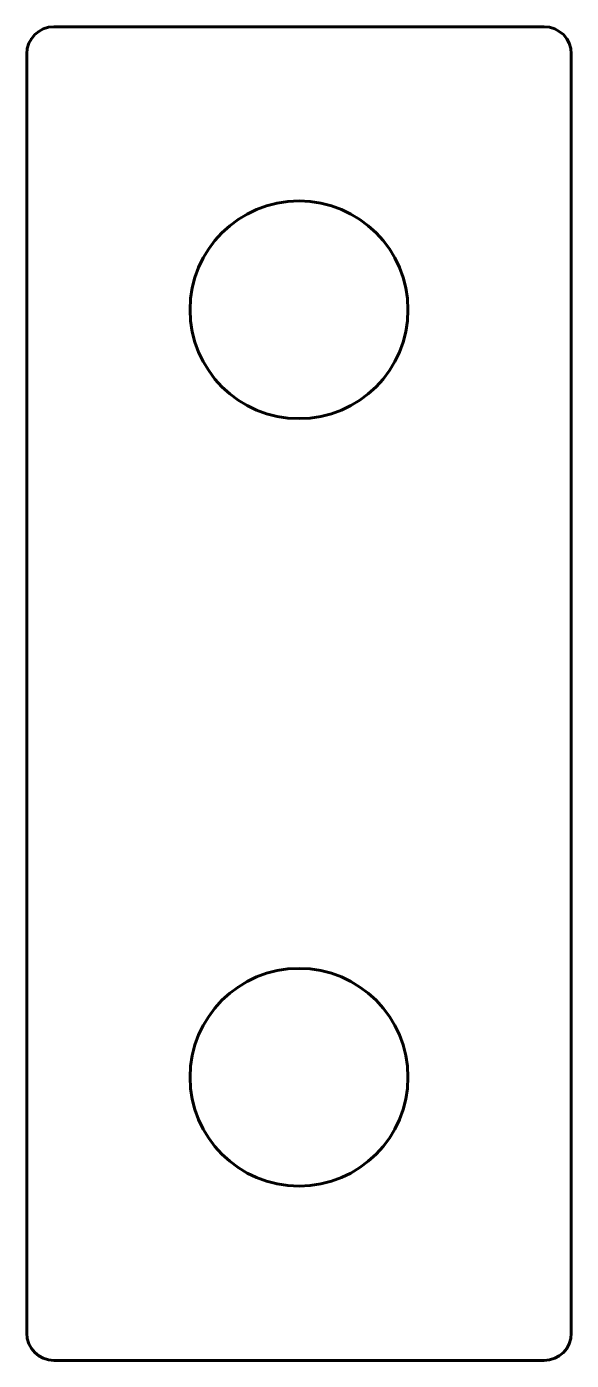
# Model space of a CAD drawing. Header units: millimetres. Extents: x -127 to -27, y 10 to 255.
import ezdxf

# ---------------------------------------------------------------- set-up
doc = ezdxf.new("R2010")
doc.units = ezdxf.units.MM
doc.linetypes.add('K5LT_BASIC', pattern=[0])

msp = doc.modelspace()

# ---------------------------------------------------------------- linework, layer by layer
at = {"color": 150, "linetype": 'K5LT_BASIC', "lineweight": 60}
for p, q in [((-121.93, 255.26), (-31.93, 255.26)), ((-126.93, 15.26), (-126.93, 250.26)), ((-26.93, 15.26), (-26.93, 250.26)), ((-121.93, 10.26), (-31.93, 10.26))]:
    msp.add_line(p, q, dxfattribs=at)
for centre in [(-76.93, 203.26), (-76.93, 62.26)]:
    msp.add_circle(centre, 20, dxfattribs=at)
for centre, start, end in [((-121.93, 250.26), 90, 180), ((-31.93, 250.26), 0, 90), ((-121.93, 15.26), 180, 270), ((-31.93, 15.26), 270, 0)]:
    msp.add_arc(centre, 5, start, end, dxfattribs=at)

doc.saveas('drawing.dxf')
